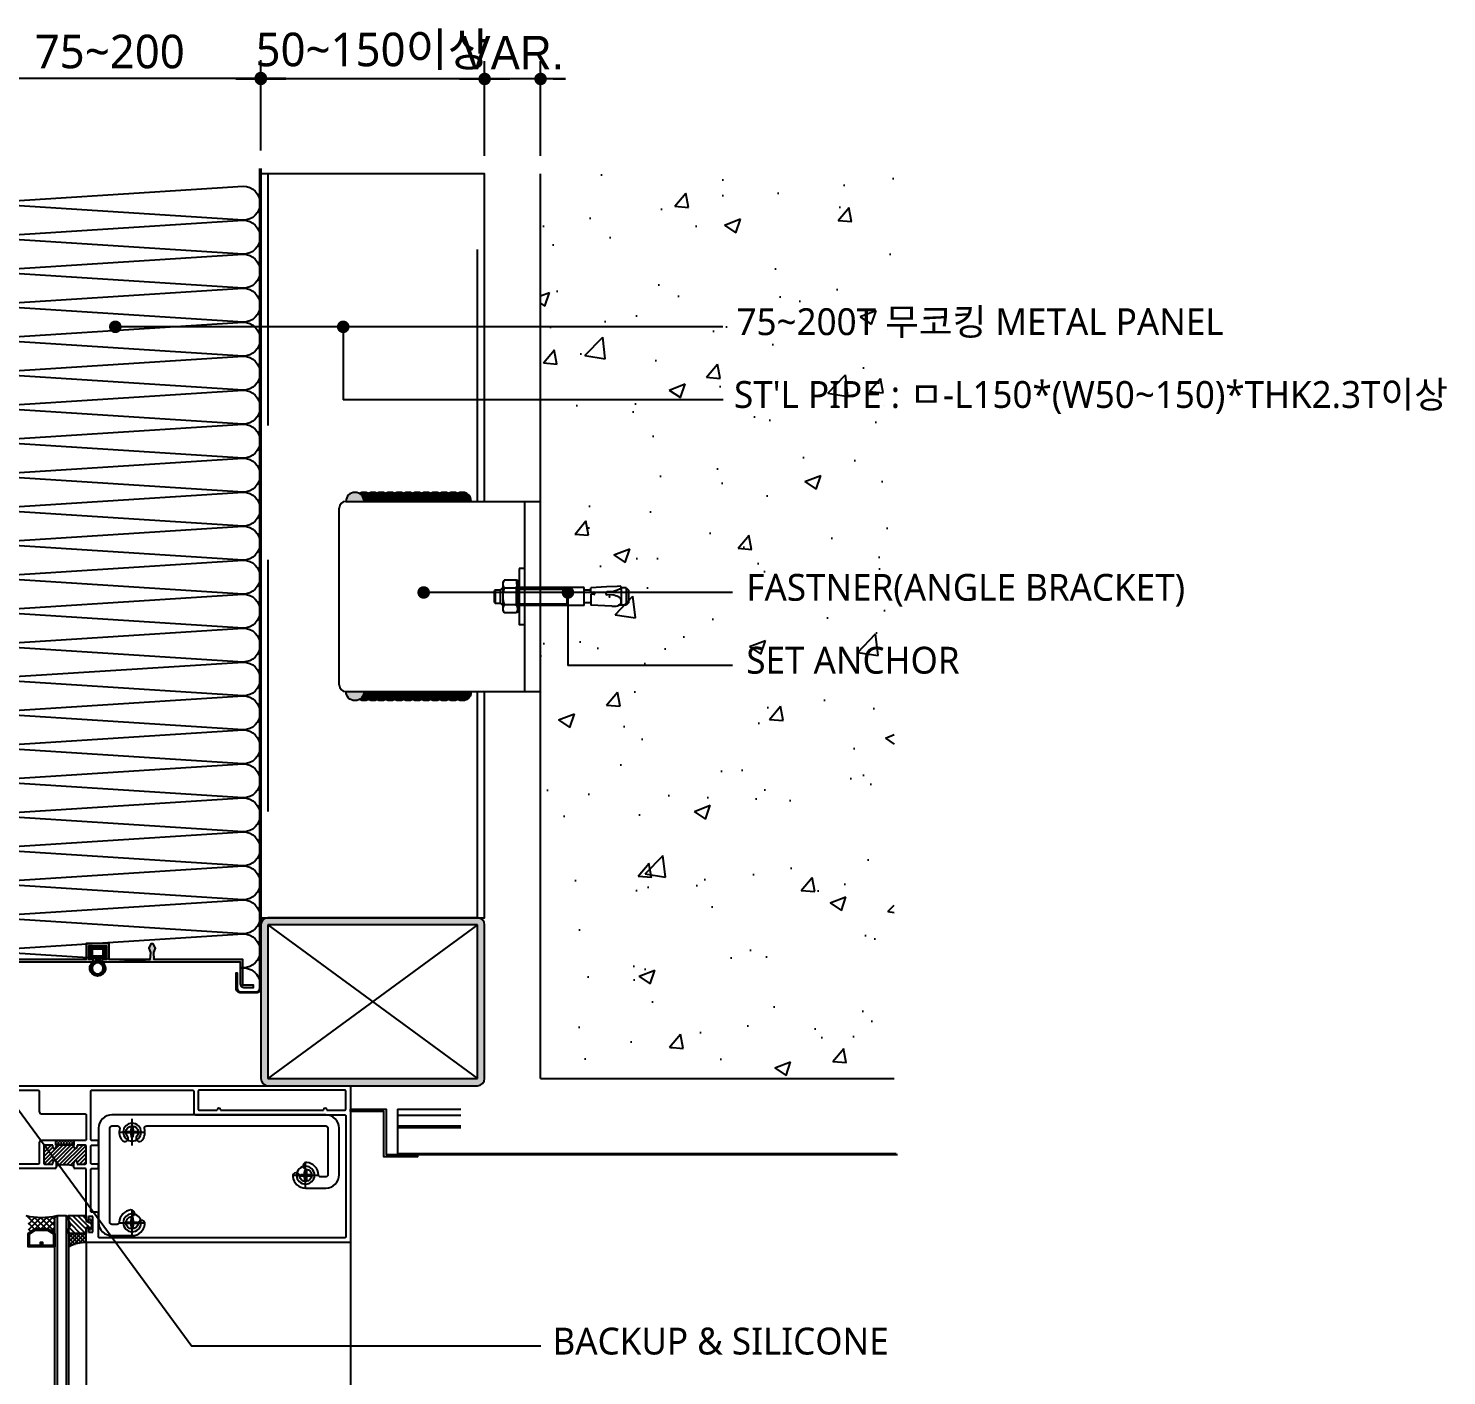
# Model space of a CAD drawing. Header units: millimetres. Extents: x -1365 to 31821, y 84 to 2865.
# Drawn here: x 9019 to 9653, y 1369 to 1971 of the extents above; entities that cross this region are included whole.
import ezdxf

# ---------------------------------------------------------------- set-up
doc = ezdxf.new("R2010")
doc.units = ezdxf.units.MM
doc.header["$LTSCALE"] = 10
for name, pattern in [('2017.06.22  K-TOP METAL PANEL SHAPE(수정)$0$HID', [0.345, 0.225, -0.12]), ('CENTER', [2, 1.25, -0.25, 0.25, -0.25]), ('CONTINOUS', [0]), ('H1', [0.28125, 0.1875, -0.09375])]:
    doc.linetypes.add(name, pattern=pattern)
doc.layers.get('DEFPOINTS').update_dxf_attribs({"color": 137})
for name, color, linetype in [('$0$A-DETL-PEN7', 7, 'Continuous'), ('1.bolt', 9, 'CONTINOUS'), ('DIM', 7, 'Continuous'), ('SYM-LEAD', 6, 'Continuous'), ('TEXT', 3, 'Continuous'), ('스피드블록메탈 100', 2, 'Continuous'), ('스피드블록메탈 135', 2, 'Continuous'), ('철물', 4, 'Continuous')]:
    doc.layers.add(name, color=color, linetype=linetype)
doc.styles.add('맑은고딕', font='malgun.ttf')
doc.styles.add('스타일1', font='malgun.ttf')
doc.dimstyles.new('GAUN-8', dxfattribs={"dimscale": 8, "dimtxt": 1.5, "dimasz": 0.7, "dimexe": 1, "dimexo": 1, "dimgap": 0.5, "dimtad": 1, "dimdec": 0, "dimzin": 1, "dimdsep": 46, "dimlunit": 6, "dimtxsty": '맑은고딕', "dimblk": 'CJDOT', "dimcen": 0.09, "dimdle": 1, "dimclrd": 256, "dimclre": 256, "dimclrt": 3, "dimadec": 0, "dimazin": 0, "dimtfac": 1, "dimtdec": 0, "dimtix": 1, "dimtmove": 2, "dimatfit": 3, "dimfxl": 1, "dimtolj": 1, "dimtzin": 1, "dimarcsym": 0})

# ---------------------------------------------------------------- blocks, each defined once
blk = doc.blocks.new('*X42')
at = {"color": 0}
for p, q in [((651.56, -1054.48), (651.66, -1054.38)), ((651.81, -1055.62), (657.5, -1061.3)), ((652, -1056.7), (653.49, -1055.21)), ((652.28, -1059.07), (656.14, -1055.21)), ((652.35, -1061.65), (658.79, -1055.21)), ((654.05, -1055.21), (657.5, -1058.65)), ((656.7, -1055.21), (658.38, -1056.88)), ((659.36, -1055.21), (659.44, -1055.29)), ((651.62, -1067.68), (657.5, -1061.81)), ((652.17, -1064.48), (657.5, -1059.15)), ((652.22, -1063.98), (655.45, -1067.21)), ((652.25, -1058.71), (657.5, -1063.96)), ((652.35, -1061.46), (658.1, -1067.21)), ((654.75, -1067.21), (657.6, -1064.36)), ((651.9, -1066.31), (652.79, -1067.21)), ((657.4, -1067.21), (658.66, -1065.95))]:
    blk.add_line(p, q, dxfattribs=at)
blk = doc.blocks.new('RH-H')
at = {"color": 1, "linetype": 'CENTER'}
for p, q in [((-6, 0), (6, 0)), ((0, 6), (0, -6))]:
    blk.add_line(p, q, dxfattribs=at)
at = {"color": 8}
for p, q in [((-0.78, 0.46), (-2.09, 0.35)), ((-0.35, 2.09), (-0.46, 0.78)), ((0.46, 0.78), (0.35, 2.09)), ((2.09, 0.35), (0.78, 0.46)), ((-2.09, -0.35), (-0.78, -0.46)), ((-0.46, -0.78), (-0.35, -2.09)), ((0.35, -2.09), (0.46, -0.78)), ((0.78, -0.46), (2.09, -0.35))]:
    blk.add_line(p, q, dxfattribs=at)
blk.add_circle((0, 0), 4, dxfattribs=at)
for centre, start, end in [((-2.06, 0), 95.06162, 264.93838), ((-0.81, 0.81), 275.06162, 354.93838), ((0, 2.06), 5.06162, 174.93838), ((0.81, 0.81), 185.06162, 264.93838), ((2.06, 0), 275.06162, 84.93838), ((-0.81, -0.81), 5.06162, 84.93838), ((0, -2.06), 185.06162, 354.93838), ((0.81, -0.81), 95.06162, 174.93838)]:
    blk.add_arc(centre, 0.35, start, end, dxfattribs=at)
blk = doc.blocks.new('A$C08FF682D')
at = {"layer": '철물'}
h = blk.add_hatch(dxfattribs=at)
h.set_pattern_fill('DASH', color=252, scale=5, style=0)
h.set_pattern_definition([(360, (1384.2921, 807.03724), (0.625, 0.625), [0.625, -0.625])])
h.paths.add_polyline_path([(-13.53, 43.5), (-13.53, 45.5), (-5.53, 45.5), (-5.53, 43.5)])
h = blk.add_hatch(dxfattribs=at)
h.set_pattern_fill('ANSI31', color=252, scale=10, angle=-90, style=0)
h.set_pattern_definition([(45, (4317.955, -3621.7743), (0.88388348, -0.88388348), [])])
edge = h.paths.add_edge_path()
edge.add_line((-13.5, 34.12), (-13.5, 35.77))
edge.add_arc((-14.25, 35.75), 0.75, 360.93501, 539.61905)
edge.add_line((-15, 35.76), (-15, 35))
edge.add_line((-15, 35), (-18.5, 35))
edge.add_arc((-18.5, 35.5), 0.5, 179.9999, 269.9999, ccw=False)
edge.add_line((-19, 35.5), (-19, 43))
edge.add_arc((-18.5, 43), 0.5, 89.9999, 179.9999, ccw=False)
edge.add_line((-18.5, 43.5), (-15, 43.5))
edge.add_line((-15, 43.5), (-15, 42.75))
edge.add_arc((-14.25, 42.75), 0.75, 179.99989, 359.99994)
edge.add_line((-13.5, 42.75), (-13.5, 43.5))
edge.add_line((-13.5, 43.5), (-5.5, 43.5))
edge.add_line((-5.5, 43.5), (-5.5, 42.75))
edge.add_arc((-4.75, 42.75), 0.75, 179.99992, 359.9999)
edge.add_line((-4, 42.75), (-4, 43.5))
edge.add_line((-4, 43.5), (-0.5, 43.5))
edge.add_arc((-0.5, 43), 0.5, 359.99993, 449.9999, ccw=False)
edge.add_line((0, 43), (0, 35.5))
edge.add_arc((-0.5, 35.5), 0.5, 269.9999, 359.99993, ccw=False)
edge.add_line((-0.5, 35), (-4, 35))
edge.add_line((-4, 35), (-4, 35.75))
edge.add_arc((-4.75, 35.75), 0.75, 359.9999, 539.99885)
edge.add_line((-5.5, 35.75), (-5.5, 35.75))
edge.add_line((-5.5, 35.75), (-5.5, 35))
edge.add_line((-5.5, 35), (-5.5, 34.12))
edge.add_arc((-9.5, 19.24), 15.41, 434.95383, 465.04611)
h = blk.add_hatch(dxfattribs=at)
h.set_pattern_fill('ANSI31', color=252, scale=0.5, angle=-90, style=0)
h.set_pattern_definition([(315, (-12777.8194, 3918.0321), (1.12253202, 1.12253202), [])])
h.paths.add_polyline_path([(1.24, 7.16), (0, 6.51), (0, 4.01), (-8, 4.01), (-7.88, 6.01), (-6.92, 8.01), (-7.88, 10.01), (-8, 12.01), (0, 12.01), (0, 9.51), (1.24, 8.85), (1, 10.18), (1.86, 10.41), (2.5, 8), (1.86, 5.61), (1, 5.84)])
h = blk.add_hatch(dxfattribs=at)
h.set_pattern_fill('ANSI37', color=252, scale=10, angle=-90, style=0)
h.set_pattern_definition([(315, (4594.0597, 1963.138), (0.88388348, 0.88388348), []), (45, (4594.0597, 1963.138), (-0.88388348, 0.88388348), [])])
edge = h.paths.add_edge_path()
edge.add_line((-8, 4.01), (-8, -2.08))
edge.add_arc((0.13, -16.91), 16.91, 90.4239, 118.71165, ccw=False)
edge.add_line((0, 0), (0, 4.01))
edge.add_line((0, 4.01), (-8, 4.01))
at = {"layer": '철물', "color": 252}
for p, q in [((-57, 70), (118, 70)), ((118, 70), (118, 0)), ((50, 67.5), (50, 59.5)), ((115.5, 68), (50.5, 68)), ((116, 59.5), (116, 67.5)), ((50.5, 59), (58.53, 59)), ((58.53, 59), (58.53, 59.25)), ((60.03, 59.25), (60.03, 59)), ((60.03, 59), (106, 59)), ((106, 59), (106, 59.25)), ((107.5, 59.25), (107.5, 59)), ((107.5, 59), (115.5, 59)), ((-19, 43), (-19, 35.5)), ((-15, 43.5), (-18.5, 43.5)), ((-15, 42.75), (-15, 43.5)), ((-5.5, 43.5), (-13.5, 43.5)), ((-13.5, 43.5), (-13.5, 42.75)), ((-5.5, 42.75), (-5.5, 43.5)), ((-0.5, 43.5), (-4, 43.5)), ((-4, 43.5), (-4, 42.75)), ((0, 35.5), (0, 43)), ((-14, 33), (-39.5, 33)), ((-18.5, 35), (-15, 35)), ((-15, 35), (-15, 35.76)), ((-13.5, 35.77), (-13.5, 33.5)), ((-5.5, 35), (-5.5, 35.75)), ((-5.5, 35.75), (-5.5, 35.75)), ((-5.5, 33.5), (-5.5, 35)), ((-0.5, 33), (-5, 33)), ((-4, 35.75), (-4, 35)), ((-4, 35), (-0.5, 35)), ((0, 10), (0, 32.5)), ((-13, 12), (-13, -217)), ((-9, 12), (-9, -217)), ((3, 11.5), (1, 11.5)), ((1, 11.5), (1, 10)), ((3, 4.5), (3, 11.5)), ((0, 0), (0, 6)), ((0, 0), (0, -217)), ((118, 0), (0, 0)), ((1, 6), (1, 4.5)), ((1, 4.5), (3, 4.5)), ((118, 0), (118, -217))]:
    blk.add_line(p, q, dxfattribs=at)
for points in [[(-21, 58.5, 0.414213), (-20, 57.5), (-0.5, 57.5, -0.414214), (0, 57), (0, 46, -0.414214), (-0.5, 45.5), (-20, 45.5, 0.414213), (-21, 44.5), (-21, 35.5, -0.414213), (-21.5, 35), (-41, 35, 0.414214), (-42, 34), (-42, 12.5, -0.414214), (-42.5, 12), (-54.5, 12, -0.414214), (-55, 12.5), (-55, 67.49, -0.414201), (-54.5, 67.99), (-21.5, 68, -0.414226), (-21, 67.5)], [(5, 35), (2.5, 35, -0.414214), (2, 35.5), (2, 43, -0.414214), (2.5, 43.5), (5, 43.5, 0.414214), (5.5, 44), (5.5, 45, 0.414214), (5, 45.5), (2.5, 45.5, -0.414214), (2, 46), (2, 67.5, -0.414214), (2.5, 68), (47.5, 68, -0.414214), (48, 67.5), (48, 58, 0.414214), (49, 57), (115.5, 57, -0.414214), (116, 56.5), (116, 2.5, -0.414214), (115.5, 2), (6, 2, -0.414214), (5.5, 2.5), (5.5, 12.5, 0.414214), (4.5, 13.5), (2.5, 13.5, -0.414214), (2, 14), (2, 32.5, -0.414214), (2.5, 33), (5, 33, 0.414214), (5.5, 33.5), (5.5, 34.5, 0.414214)], [(5.5, 9, 0.414214), (11.5, 3), (20.5, 3, 0.38553), (26.22, 8.18, 1), (23.24, 8.48, -2.112304), (20.23, 11.49, 1), (19.93, 14.47, 0.37493), (14.75, 8.96, -0.403404), (13.75, 8), (11.5, 8, -0.414214), (10.5, 9), (10.5, 51, -0.414214), (11.5, 52), (13.98, 52, -0.493287), (14.95, 50.74, 0.241735), (16.05, 45.61, 1), (18.37, 47.51, -2.112304), (22.63, 47.51, 1), (24.95, 45.61, 0.241735), (26.05, 50.74, -0.493287), (27.02, 52), (107, 52, -0.414214), (108, 51), (108, 30.25, -0.414214), (107, 29.25), (104.75, 29.25, -0.403404), (103.75, 30.21, 0.37493), (98.57, 35.72, 1), (98.27, 32.74, -2.112304), (95.26, 29.73, 1), (92.28, 29.43, 0.38553), (98, 24.25), (107, 24.25, 0.414214), (113, 30.25), (113, 51, 0.414214), (107, 57), (11.5, 57, 0.414214), (5.5, 51)]]:
    blk.add_lwpolyline(points, format="xyb", close=True, dxfattribs=at)
for points in [[(-13.53, 43.5), (-13.53, 45.5), (-5.53, 45.5), (-5.53, 43.5)], [(1.24, 7.16), (0, 6.51), (0, 4.01), (-8, 4.01), (-7.88, 6.01), (-6.92, 8.01), (-7.88, 10.01), (-8, 12.01), (0, 12.01), (0, 9.51), (1.24, 8.85), (1, 10.18), (1.86, 10.41), (2.5, 8), (1.86, 5.61), (1, 5.84)], [(-14, 4), (-14, -2), (-26, -2), (-26, 4), (-23, 6), (-17, 6)]]:
    blk.add_lwpolyline(points, close=True, dxfattribs=at)
for points in [[(-14, -217), (-14, 11.01), (-13.01, 12), (-8.99, 12), (-8, 11.01), (-8, -217)], [(-19.4, -1.4), (-19.4, 0), (-20.6, 0), (-20.6, -1.4), (-25.4, -1.4), (-25.4, 3.75), (-22.75, 5.4), (-17.25, 5.4), (-14.6, 3.75), (-14.6, -1.4), (-19.8, -1.4), (-19.8, -0.4), (-20.2, -0.4), (-20.2, -2)]]:
    blk.add_lwpolyline(points, dxfattribs=at)
for centre, radius, start, end in [((50.5, 67.5), 0.5, 90, 180), ((115.5, 67.5), 0.5, 360, 90), ((50.5, 59.5), 0.5, 180, 270), ((59.28, 59.25), 0.75, 0, 180), ((106.75, 59.25), 0.75, 0, 180), ((115.5, 59.5), 0.5, 270, 360), ((-18.5, 43), 0.5, 89.9999, 179.9999), ((-14.25, 42.75), 0.75, 179.99989, 359.99994), ((-4.75, 42.75), 0.75, 179.99992, 359.9999), ((-0.5, 43), 0.5, 359.99993, 89.9999), ((-18.5, 35.5), 0.5, 179.9999, 269.9999), ((-14.25, 35.75), 0.75, 0.93501, 179.61905), ((-14, 33.5), 0.5, 270, 0), ((-9.5, 19.24), 15.41, 74.95398, 105.04609), ((-4.75, 35.75), 0.75, 359.9999, 179.99885), ((-5, 33.5), 0.5, 180, 270), ((-0.5, 35.5), 0.5, 269.9999, 359.99993), ((-0.5, 32.5), 0.5, 0, 90), ((-20, 40.09), 28.94, 256.01176, 283.98824), ((0.5, 10), 0.5, 180, 0), ((0.5, 6), 0.5, 0, 180), ((0.13, -16.91), 16.91, 90.4239, 118.71165)]:
    blk.add_arc(centre, radius, start, end, dxfattribs=at)
at = {"layer": '철물', "color": 252, "xscale": -1, "rotation": 180}
for p in [(20.5, 49.25), (98, 30), (20.5, 8.75)]:
    blk.add_blockref('RH-H', p, dxfattribs=at)
at = {"layer": '철물', "color": 252, "rotation": 270}
blk.add_blockref('*X42', (1041.21, 663.5), dxfattribs=at)
blk = doc.blocks.new('A$C30AC2A5A')
h = blk.add_hatch(color=252)
h.dxf.hatch_style = 1
edge = h.paths.add_edge_path()
edge.add_line((-133.7, 44.83), (-134.2, 44.83))
edge.add_line((-134.2, 44.83), (-134.2, -206.52))
edge.add_arc((-132.2, -206.52), 2, 180, 270)
edge.add_line((-132.2, -208.52), (-125.2, -208.52))
edge.add_arc((-125.2, -206.52), 2, 270, 360)
edge.add_line((-123.2, -206.52), (-123.2, -199.52))
edge.add_line((-123.2, -199.52), (-123.7, -199.52))
edge.add_line((-123.7, -199.52), (-123.7, -206.52))
edge.add_arc((-125.2, -206.52), 1.5, -90, 0, ccw=False)
edge.add_line((-125.2, -208.02), (-132.2, -208.02))
edge.add_arc((-132.2, -206.52), 1.5, 180, 270, ccw=False)
edge.add_line((-133.7, -206.52), (-133.7, 44.83))
h = blk.add_hatch(color=254)
h.dxf.hatch_style = 1
edge = h.paths.add_edge_path()
edge.add_line((0.8, 44.83), (0, 44.83))
edge.add_line((0, 44.83), (0, -227.71))
edge.add_arc((-1.5, -227.71), 1.5, -90, 0, ccw=False)
edge.add_line((-1.5, -229.21), (-17.1, -229.21))
edge.add_arc((-17.1, -227.71), 1.5, 180, 270, ccw=False)
edge.add_line((-18.6, -227.71), (-18.6, -218.01))
edge.add_line((-18.6, -218.01), (-19.4, -218.01))
edge.add_line((-19.4, -218.01), (-19.4, -228.01))
edge.add_arc((-17.4, -228.01), 2, 180, 270)
edge.add_line((-17.4, -230.01), (-1.2, -230.01))
edge.add_arc((-1.2, -228.01), 2, 270, 360)
edge.add_line((0.8, -228.01), (0.8, 44.83))
h = blk.add_hatch(color=254)
h.dxf.hatch_style = 1
edge = h.paths.add_edge_path()
edge.add_line((-86.35, -190.56), (-87.1, -188.56))
edge.add_line((-87.1, -188.56), (-86.1, -186.56))
edge.add_line((-86.1, -186.56), (-85.1, -186.56))
edge.add_line((-85.1, -186.56), (-84.1, -188.56))
edge.add_line((-84.1, -188.56), (-84.85, -190.56))
edge.add_line((-84.85, -190.56), (-84.59, -193.56))
edge.add_line((-84.59, -193.56), (-66.44, -193.56))
edge.add_line((-66.44, -193.56), (-66.44, -186.41))
edge.add_line((-66.44, -186.41), (-56.14, -186.41))
edge.add_line((-56.14, -186.41), (-56.14, -193.56))
edge.add_line((-56.14, -193.56), (-16.75, -193.56))
edge.add_line((-16.75, -193.56), (-16.75, -227.06))
edge.add_line((-16.75, -227.06), (-1.75, -227.06))
edge.add_line((-1.75, -227.06), (-1.75, -218.21))
edge.add_line((-1.75, -218.21), (-0.6, -218.21))
edge.add_line((-0.6, -218.21), (-0.6, -226.21))
edge.add_arc((-2.6, -226.21), 2, -90, 0, ccw=False)
edge.add_line((-2.6, -228.21), (-15.9, -228.21))
edge.add_arc((-15.9, -226.21), 2, 180, 270, ccw=False)
edge.add_line((-17.9, -226.21), (-17.9, -194.71))
edge.add_line((-17.9, -194.71), (-59.29, -194.71))
edge.add_line((-59.29, -194.71), (-59.29, -193.56))
edge.add_line((-59.29, -193.56), (-57.29, -193.56))
edge.add_line((-57.29, -193.56), (-57.29, -187.56))
edge.add_line((-57.29, -187.56), (-65.29, -187.56))
edge.add_line((-65.29, -187.56), (-65.29, -193.56))
edge.add_line((-65.29, -193.56), (-63.29, -193.56))
edge.add_line((-63.29, -193.56), (-63.29, -194.71))
edge.add_line((-63.29, -194.71), (-125, -194.71))
edge.add_line((-125, -194.71), (-125, -204.21))
edge.add_arc((-127, -204.21), 2, -90, 0, ccw=False)
edge.add_line((-127, -206.21), (-130.91, -206.21))
edge.add_line((-130.91, -206.21), (-130.91, -205.06))
edge.add_line((-130.91, -205.06), (-126.15, -205.06))
edge.add_line((-126.15, -205.06), (-126.15, -193.56))
edge.add_line((-126.15, -193.56), (-86.59, -193.56))
edge.add_line((-86.59, -193.56), (-86.35, -190.56))
at = {"layer": '스피드블록메탈 135'}
h = blk.add_hatch(dxfattribs=at)
h.set_pattern_fill('ANSI31', color=253, scale=0.1)
h.set_pattern_definition([(45, (-1283687.27715, 361817.4267), (-0.22450640303, 0.22450640303), [])])
h.paths.add_polyline_path([(-57.79, -188.06), (-57.79, -193.06), (-60.29, -193.06), (-60.29, -194.21, -0.079792), (-59.29, -194.69), (-59.29, -194.71), (-59.26, -194.71, -3.125577), (-63.33, -194.71), (-63.29, -194.71), (-63.29, -194.69, -0.079792), (-62.29, -194.21), (-62.29, -193.06), (-64.79, -193.06), (-64.79, -188.06)])
h.paths.add_polyline_path([(-61.29, -200.06, 1), (-61.29, -195.06, 1)], flags=16)
h.paths.add_polyline_path([(-58.79, -192.06), (-58.79, -189.06), (-63.79, -189.06), (-63.79, -192.06)], flags=16)
at = {"color": 251, "ltscale": 0.01}
for points in [[(-7.59, 129.04, 1), (-7.59, 144.22), (-126.33, 151.81, 1), (-126.33, 136.63), (-7.59, 144.22)], [(-7.59, 129.04, 1), (-7.59, 144.22), (-126.33, 151.81, 1), (-126.33, 136.63), (-7.59, 144.22)], [(-7.59, 129.04, 1), (-7.59, 144.22), (-126.33, 151.81, 1), (-126.33, 136.63), (-7.59, 144.22)], [(-7.59, 144.22, 0.386991), (-0.03, 151.1, 0.386991)], [(-7.59, 113.86, 1), (-7.59, 129.04), (-126.33, 136.63, 1), (-126.33, 121.45), (-7.59, 129.04)], [(-7.59, 98.67, 1), (-7.59, 113.86), (-126.33, 121.45, 1), (-126.33, 106.27), (-7.59, 113.86)], [(-7.59, 83.49, 1), (-7.59, 98.67), (-126.33, 106.27, 1), (-126.33, 91.08), (-7.59, 98.67)], [(-7.59, 83.49, 1), (-7.59, 98.67), (-126.33, 106.27, 1), (-126.33, 91.08), (-7.59, 98.67)], [(-7.59, 83.49, 1), (-7.59, 98.67), (-126.33, 106.27, 1), (-126.33, 91.08), (-7.59, 98.67)], [(-7.59, 68.31, 1), (-7.59, 83.49), (-126.33, 91.08, 1), (-126.33, 75.9), (-7.59, 83.49)], [(-7.59, 53.13, 1), (-7.59, 68.31), (-126.33, 75.9, 1), (-126.33, 60.72), (-7.59, 68.31)], [(-7.59, 53.13, 1), (-7.59, 68.31), (-126.33, 75.9, 1), (-126.33, 60.72), (-7.59, 68.31)], [(-7.59, 37.95, 1), (-7.59, 53.13), (-126.33, 60.72, 1), (-126.33, 45.54), (-7.59, 53.13)], [(-7.59, 37.95, 1), (-7.59, 53.13), (-126.33, 60.72, 1), (-126.33, 45.54), (-7.59, 53.13)], [(-7.59, 22.77, 1), (-7.59, 37.95), (-126.33, 45.54, 1), (-126.33, 30.36), (-7.59, 37.95)], [(-7.59, 22.77, 1), (-7.59, 37.95), (-126.33, 45.54, 1), (-126.33, 30.36), (-7.59, 37.95)], [(-7.59, 22.77, 1), (-7.59, 37.95), (-126.33, 45.54, 1), (-126.33, 30.36), (-7.59, 37.95)], [(-7.59, 37.95, 0.386991), (-0.03, 44.83, 0.386991)], [(-7.59, 7.59, 1), (-7.59, 22.77), (-126.33, 30.36, 1), (-126.33, 15.18), (-7.59, 22.77)], [(-7.59, -7.59, 1), (-7.59, 7.59), (-126.33, 15.18, 1), (-126.33, 0), (-7.59, 7.59)], [(-7.59, -22.77, 1), (-7.59, -7.59), (-126.33, 0, 1), (-126.33, -15.18), (-7.59, -7.59)], [(-7.59, -22.77, 1), (-7.59, -7.59), (-126.33, 0, 1), (-126.33, -15.18), (-7.59, -7.59)], [(-7.59, -22.77, 1), (-7.59, -7.59), (-126.33, 0, 1), (-126.33, -15.18), (-7.59, -7.59)], [(-7.59, -37.95, 1), (-7.59, -22.77), (-126.33, -15.18, 1), (-126.33, -30.36), (-7.59, -22.77)], [(-7.59, -53.13, 1), (-7.59, -37.95), (-126.33, -30.36, 1), (-126.33, -45.54), (-7.59, -37.95)], [(-7.59, -53.13, 1), (-7.59, -37.95), (-126.33, -30.36, 1), (-126.33, -45.54), (-7.59, -37.95)], [(-7.59, -68.31, 1), (-7.59, -53.13), (-126.33, -45.54, 1), (-126.33, -60.72), (-7.59, -53.13)], [(-7.59, -68.31, 1), (-7.59, -53.13), (-126.33, -45.54, 1), (-126.33, -60.72), (-7.59, -53.13)], [(-7.59, -83.49, 1), (-7.59, -68.31), (-126.33, -60.72, 1), (-126.33, -75.9), (-7.59, -68.31)], [(-7.59, -98.67, 1), (-7.59, -83.49), (-126.33, -75.9, 1), (-126.33, -91.08), (-7.59, -83.49)], [(-7.59, -113.86, 1), (-7.59, -98.67), (-126.33, -91.08, 1), (-126.33, -106.27), (-7.59, -98.67)], [(-7.59, -113.86, 1), (-7.59, -98.67), (-126.33, -91.08, 1), (-126.33, -106.27), (-7.59, -98.67)], [(-7.59, -129.04, 1), (-7.59, -113.86), (-126.33, -106.27, 1), (-126.33, -121.45), (-7.59, -113.86)], [(-7.59, -144.22, 1), (-7.59, -129.04), (-126.33, -121.45, 1), (-126.33, -136.63), (-7.59, -129.04)], [(-7.59, -144.22, 1), (-7.59, -129.04), (-126.33, -121.45, 1), (-126.33, -136.63), (-7.59, -129.04)], [(-7.59, -159.4, 1), (-7.59, -144.22), (-126.33, -136.63, 1), (-126.33, -151.81), (-7.59, -144.22)], [(-7.59, -159.4, 1), (-7.59, -144.22), (-126.33, -136.63, 1), (-126.33, -151.81), (-7.59, -144.22)], [(-7.59, -174.58, 1), (-7.59, -159.4), (-126.33, -151.81, 1), (-126.33, -166.99), (-7.59, -159.4)], [(-7.59, -189.76, 1), (-7.59, -174.58), (-126.33, -166.99, 1), (-126.33, -182.17), (-7.59, -174.58)], [(-7.59, -204.94, 1), (-7.59, -189.76), (-126.33, -182.17, 1), (-126.33, -197.35), (-125, -197.26)], [(-125, -197.43), (-126.33, -197.35, 0.554919), (-133.14, -208.28)], [(-125, -197.43), (-126.33, -197.35, 0.554919), (-133.14, -208.28)], [(-125, -197.43), (-126.33, -197.35, 0.554919), (-133.14, -208.28)], [(-7.59, -220.12, 1), (-7.59, -204.94), (-17.9, -204.28)], [(-7.59, -220.12, 1), (-7.59, -204.94), (-17.9, -204.28)], [(-7.59, -220.12, 1), (-7.59, -204.94), (-17.9, -204.28)]]:
    blk.add_lwpolyline(points, format="xyb", dxfattribs=at)
for points in [[(-85.07, -194.71), (-7.59, -189.76)], [(-17.9, -205.6), (-7.59, -204.94)], [(-17.9, -205.6), (-7.59, -204.94)], [(-17.9, -205.6), (-7.59, -204.94)]]:
    blk.add_lwpolyline(points, dxfattribs=at)
at = {"layer": '스피드블록메탈 100', "color": 4}
for points in [[(-134.2, 159.83), (-134.2, -206.52, 0.414214), (-132.2, -208.52), (-125.2, -208.52, 0.414214), (-123.2, -206.52), (-123.2, -199.52), (-123.7, -199.52), (-123.7, -206.52, -0.414214), (-125.2, -208.02), (-132.2, -208.02, -0.414214), (-133.7, -206.52), (-133.7, 159.83)], [(0, 159.83), (0, -227.71, -0.414214), (-1.5, -229.21), (-17.1, -229.21, -0.414214), (-18.6, -227.71), (-18.6, -218.01), (-19.4, -218.01), (-19.4, -228.01, 0.414214), (-17.4, -230.01), (-1.2, -230.01, 0.414214), (0.8, -228.01), (0.8, 159.83)]]:
    blk.add_lwpolyline(points, format="xyb", dxfattribs=at)
at = {"layer": '스피드블록메탈 135', "color": 252, "linetype": 'H1', "ltscale": 0.2}
blk.add_line((-19.2, -193.21), (-19.2, 159.83), dxfattribs=at)
at = {"layer": '스피드블록메탈 135', "color": 5}
for p, q in [((-62.29, -193.06), (-62.29, -194.21)), ((-60.29, -193.06), (-60.29, -194.21))]:
    blk.add_line(p, q, dxfattribs=at)
at = {"layer": '스피드블록메탈 135', "color": 1}
blk.add_line((-1.7, -240.01), (13.07, -240.01), dxfattribs=at)
at = {"layer": '스피드블록메탈 135', "color": 181}
blk.add_lwpolyline([(-86.35, -190.56), (-87.1, -188.56), (-86.1, -186.56), (-85.1, -186.56), (-84.1, -188.56), (-84.85, -190.56), (-84.59, -193.56), (-66.44, -193.56), (-66.44, -186.41), (-56.14, -186.41), (-56.14, -193.56), (-16.75, -193.56), (-16.75, -227.06), (-1.75, -227.06), (-1.75, -218.21), (-0.6, -218.21), (-0.6, -226.21, -0.414214), (-2.6, -228.21), (-15.9, -228.21, -0.414214), (-17.9, -226.21), (-17.9, -194.71), (-59.29, -194.71), (-59.29, -193.56), (-57.29, -193.56), (-57.29, -187.56), (-65.29, -187.56), (-65.29, -193.56), (-63.29, -193.56), (-63.29, -194.71), (-125, -194.71), (-125, -204.21, -0.414214), (-127, -206.21), (-130.91, -206.21), (-130.91, -205.06), (-126.15, -205.06), (-126.15, -193.56), (-86.59, -193.56)], format="xyb", close=True, dxfattribs=at)
at = {"layer": '스피드블록메탈 135', "color": 5}
blk.add_lwpolyline([(-62.29, -193.06), (-64.79, -193.06), (-64.79, -188.06), (-57.79, -188.06), (-57.79, -193.06), (-60.29, -193.06)], dxfattribs=at)
blk.add_lwpolyline([(-63.79, -189.06), (-58.79, -189.06), (-58.79, -192.06), (-63.79, -192.06)], close=True, dxfattribs=at)
blk.add_circle((-61.29, -197.56), 2.5, dxfattribs=at)
blk.add_arc((-61.29, -197.56), 3.5, 106.60155, 73.39845, dxfattribs=at)
blk = doc.blocks.new('A$C4E771A6B')
h = blk.add_hatch(color=24)
h.dxf.hatch_style = 1
h.paths.add_polyline_path([(-93.6, 71.8, 0.414214), (-96.8, 68.6), (-96.8, 0, 0.414214), (-93.6, -3.2), (0, -3.2, 0.414214), (3.2, 0), (3.2, 68.6, 0.414214), (0, 71.8)])
h.paths.add_polyline_path([(0, 68.6), (0, 0), (-93.6, 0), (-93.6, 68.6)], flags=16)
at = {"color": 22}
for p, q in [((0, 71.8), (-93.6, 71.8)), ((-96.8, 68.6), (-96.8, 0)), ((0, 68.6), (-93.6, 68.6)), ((-93.6, 68.6), (-93.6, 0)), ((0, 0), (0, 68.6)), ((3.2, 0), (3.2, 68.6)), ((-93.6, 0), (0, 0)), ((-93.6, -3.2), (0, -3.2))]:
    blk.add_line(p, q, dxfattribs=at)
at = {"color": 1}
for p, q in [((0, 68.6), (-93.6, 0)), ((-93.6, 68.6), (0, 0))]:
    blk.add_line(p, q, dxfattribs=at)
at = {"color": 22}
for centre, start, end in [((-93.6, 68.6), 90, 180), ((0, 68.6), 360, 90), ((-93.6, 0), 180, 270), ((0, 0), 270, 0)]:
    blk.add_arc(centre, 3.2, start, end, dxfattribs=at)
blk = doc.blocks.new('A$C4E25569A')
h = blk.add_hatch(color=32)
h.dxf.hatch_style = 1
h.paths.add_polyline_path([(-0.42, 29.67, 0.57735), (-3.91, 23.63, -0.267949), (-0.42, 25.64)])
h = blk.add_hatch(color=32)
h.dxf.hatch_style = 1
h.paths.add_polyline_path([(-0.42, 25.64, 0.57735), (-3.91, 19.6, -0.267949), (-0.42, 21.62)])
h = blk.add_hatch(color=32)
h.dxf.hatch_style = 1
h.paths.add_polyline_path([(-0.42, 21.62, 0.57735), (-3.91, 15.58, -0.267949), (-0.42, 17.59)])
h = blk.add_hatch(color=32)
h.dxf.hatch_style = 1
h.paths.add_polyline_path([(-0.42, 17.59, 0.57735), (-3.91, 11.55, -0.267949), (-0.42, 13.56)])
h = blk.add_hatch(color=32)
h.dxf.hatch_style = 1
h.paths.add_polyline_path([(-0.42, 13.56, 0.57735), (-3.91, 7.52, -0.267949), (-0.42, 9.54)])
h = blk.add_hatch(color=32)
h.dxf.hatch_style = 1
h.paths.add_polyline_path([(-0.42, 9.54, 0.57735), (-3.91, 3.5, -0.267949), (-0.42, 5.51)])
h = blk.add_hatch(color=32)
h.dxf.hatch_style = 1
h.paths.add_polyline_path([(-0.42, 5.51, 0.57735), (-3.91, -0.53, -0.267949), (-0.42, 1.48)])
h = blk.add_hatch(color=32)
h.dxf.hatch_style = 1
h.paths.add_polyline_path([(-0.42, 1.48, 0.57735), (-3.91, -4.56, -0.267949), (-0.42, -2.54)])
h = blk.add_hatch(color=32)
h.dxf.hatch_style = 1
h.paths.add_polyline_path([(-0.42, -2.54, 0.57735), (-3.91, -8.58, -0.267949), (-0.42, -6.57)])
h = blk.add_hatch(color=32)
h.dxf.hatch_style = 1
h.paths.add_polyline_path([(-0.42, -6.57, 0.57735), (-3.91, -12.61, -0.267949), (-0.42, -10.6)])
h = blk.add_hatch(color=32)
h.dxf.hatch_style = 1
h.paths.add_polyline_path([(-0.42, -10.55, 0.57735), (-3.91, -16.59, -0.267949), (-0.42, -14.58)])
h = blk.add_hatch(color=32)
h.dxf.hatch_style = 1
h.paths.add_polyline_path([(-0.42, -14.62, 0.57735), (-3.91, -20.66, -0.267949), (-0.42, -18.65)])
h = blk.add_hatch(color=32)
h.dxf.hatch_style = 1
h.paths.add_polyline_path([(-0.42, -18.28, 1), (-0.42, -26.33)])
at = {"color": 250}
for centre, end in [((-0.42, 25.64), 210), ((-0.42, 21.62), 210), ((-0.42, 17.59), 210), ((-0.42, 13.56), 210), ((-0.42, 9.54), 210), ((-0.42, 5.51), 210), ((-0.42, 1.48), 210), ((-0.42, -2.54), 210), ((-0.42, -6.57), 210), ((-0.42, -10.6), 210), ((-0.42, -14.25), 210), ((-0.42, -18.28), 210), ((-0.42, -22.3), 270)]:
    blk.add_arc(centre, 4.03, 90, end, dxfattribs=at)
blk = doc.blocks.new('A$C47247A44')
at = {"color": 253}
for p, q in [((-90, -39.5), (-90, 39.5)), ((-87, 42.5), (0, 42.5)), ((-7, -42.5), (-7, 42.5)), ((0, -42.5), (0, 42.5)), ((-87, -42.5), (0, -42.5))]:
    blk.add_line(p, q, dxfattribs=at)
for centre, start, end in [((-87, 39.5), 90, 180), ((-87, -39.5), 180, 270)]:
    blk.add_arc(centre, 3, start, end, dxfattribs=at)
at = {"layer": '1.bolt', "color": 253}
for p, q in [((-16.83, 6.33), (-16.26, 7.31)), ((-10.73, 7.31), (-16.26, 7.31)), ((-10.16, 6.33), (-10.73, 7.31)), ((-20.24, 3), (-20.57, 2.67)), ((-20.57, -2.67), (-20.57, 2.67)), ((-20.24, 3), (-20.24, -3)), ((-20.24, 3), (-17.9, 3)), ((-16.83, 4), (-17.9, 2.93)), ((-17.9, -2.93), (-17.9, 2.93)), ((-17.55, 3.28), (-16.83, 3.28)), ((-16.83, 6.33), (-16.83, -6.33)), ((-10.73, 3.66), (-16.26, 3.66)), ((-10.74, -4.14), (-10.74, 4.45)), ((19.43, 4), (-9.5, 4)), ((-9.5, 3.28), (11.93, 3.28)), ((11.93, -4), (11.93, 4)), ((19.43, -4), (19.43, 4)), ((22.46, 2.81), (19.73, 2.81)), ((29.49, 4.26), (22.46, 3.94)), ((22.46, 1.82), (22.46, 3.92)), ((23.76, 1.88), (22.46, 1.82)), ((22.46, 1), (22.46, -3.87)), ((23.76, 0.93), (22.46, 1)), ((34.23, 4.48), (29.49, 4.26)), ((32.59, 2.28), (29.66, 2.12)), ((32.79, 0.53), (29.81, 0.69)), ((33.49, 2.56), (32.59, 2.28)), ((33.43, 0.34), (32.79, 0.53)), ((34.08, 0.16), (33.43, 0.34)), ((34.43, 2.85), (33.49, 2.56)), ((35.18, -0.24), (34.08, 0.16)), ((35.9, 4.56), (34.23, 4.48)), ((35.31, 3.23), (34.43, 2.85)), ((35.94, 3.93), (35.31, 3.23)), ((35.94, 3.93), (35.9, 4.56)), ((38.26, 3.9), (35.92, 3.9)), ((36.09, -3.9), (36.09, 3.9)), ((38.26, 3.9), (38.26, -3.9)), ((38.26, 3.9), (39.43, 2.73)), ((39.43, -2.67), (39.43, 2.67)), ((-20.57, -2.67), (-20.24, -3)), ((-20.24, -3), (-17.9, -3)), ((-16.83, -4), (-17.9, -2.93)), ((-17.55, -3.28), (-16.83, -3.28)), ((-16.83, -6.33), (-16.26, -7.32)), ((-10.73, -3.66), (-16.26, -3.66)), ((-10.16, -6.33), (-10.73, -7.32)), ((-9.5, -3.28), (11.93, -3.28)), ((19.43, -4), (-9.5, -4)), ((22.46, -2.81), (19.73, -2.81)), ((31.91, -4.36), (22.46, -3.87)), ((34.33, -4.19), (35.02, -3.94)), ((35.02, -3.94), (35.6, -3.45)), ((38.26, -3.9), (35.08, -3.9)), ((35.83, -0.93), (35.18, -0.24)), ((35.6, -3.45), (35.94, -2.8)), ((36.03, -2.06), (35.83, -0.93)), ((35.94, -2.8), (36.03, -2.06)), ((39.43, -2.73), (38.26, -3.9)), ((-10.73, -7.32), (-16.26, -7.32))]:
    blk.add_line(p, q, dxfattribs=at)
for points in [[(-10.12, 0.15), (-9.5, 0.21), (-10.11, 7.15), (-10.73, 7.1)], [(-10.11, -6.85), (-9.49, -6.79), (-10.11, 7.15), (-10.73, 7.1)], [(-9.5, 12.5), (-9.5, -12.5), (-7, -12.5), (-7, 12.5)], [(-10.11, -6.85), (-9.49, -6.79), (-10.11, 0.15), (-10.73, 0.1)]]:
    blk.add_lwpolyline(points, close=True, dxfattribs=at)
for centre, radius, start, end in [((-13.6, 5.49), 3.23, 145.56153, 214.43847), ((-13.4, 5.49), 3.23, 325.56153, 34.43847), ((-4.75, 0), 12.08, 162.38303, 197.61697), ((-22.25, 0), 12.08, 342.38303, 17.61697), ((19.73, 3.11), 0.299, 180, 270), ((23.69, 1.41), 0.482, 278.59794, 81.40206), ((29.89, 1.42), 0.737, 107.85183, 263.87475), ((-13.6, -5.49), 3.23, 145.56153, 214.43847), ((-13.4, -5.49), 3.23, 325.56153, 34.43847), ((19.73, -3.11), 0.299, 90, 180), ((32.42, 5.37), 9.75, 267.00001, 281.29928)]:
    blk.add_arc(centre, radius, start, end, dxfattribs=at)
blk.add_point((30.83, -0.09), dxfattribs=at)
at = {"rotation": 270}
blk.add_blockref('A$C4E25569A', (-60.62, 42.08), dxfattribs=at)
at = {"xscale": -1, "rotation": 270}
blk.add_blockref('A$C4E25569A', (-60.62, -42.08), dxfattribs=at)
blk = doc.blocks.new('CJDOT')
blk.add_line((-2, 0), (2, 0))
at = {"const_width": 0.5}
blk.add_lwpolyline([(-0.25, 0, 1), (0.25, 0, 1)], format="xyb", close=True, dxfattribs=at)
blk = doc.blocks.new('*D189')
at = {"layer": 'DEFPOINTS', "color": 0, "transparency": 16777216}
for p in [(9123.21, 1948.33), (8988.21, 1907.97), (9123.21, 1907.97)]:
    blk.add_point(p, dxfattribs=at)
at = {"layer": 'DIM', "lineweight": -2, "transparency": 16777216}
for p, q in [((8988.21, 1915.97), (8988.21, 1956.33)), ((9123.21, 1915.97), (9123.21, 1956.33)), ((8993.81, 1948.33), (9117.61, 1948.33))]:
    blk.add_line(p, q, dxfattribs=at)
at = {"layer": 'DIM', "lineweight": -2, "transparency": 16777216, "xscale": 5.6, "yscale": 5.6, "zscale": 5.6, "rotation": 180}
blk.add_blockref('CJDOT', (8988.21, 1948.33), dxfattribs=at)
at = {"layer": 'DIM', "lineweight": -2, "transparency": 16777216, "xscale": 5.6, "yscale": 5.6, "zscale": 5.6}
blk.add_blockref('CJDOT', (9123.21, 1948.33), dxfattribs=at)
at = {"layer": 'DIM', "color": 3, "transparency": 16777216, "insert": (9055.71, 1960.08), "char_height": 12, "attachment_point": 5, "style": '맑은고딕'}
blk.add_mtext('\\A1;{\\H1.25x;75~200}', dxfattribs=at)
blk = doc.blocks.new('*D190')
at = {"layer": 'DEFPOINTS', "color": 0, "transparency": 16777216}
for p in [(9123.21, 1947.91), (9123.21, 1907.97), (9223.21, 1905.56)]:
    blk.add_point(p, dxfattribs=at)
at = {"layer": 'DIM', "lineweight": -2, "transparency": 16777216}
for p, q in [((9123.21, 1915.97), (9123.21, 1955.91)), ((9223.21, 1913.56), (9223.21, 1955.91)), ((9117.61, 1947.91), (9112.01, 1947.91)), ((9223.21, 1947.91), (9123.21, 1947.91)), ((9228.81, 1947.91), (9234.41, 1947.91))]:
    blk.add_line(p, q, dxfattribs=at)
at = {"layer": 'DIM', "lineweight": -2, "transparency": 16777216, "xscale": 5.6, "yscale": 5.6, "zscale": 5.6}
blk.add_blockref('CJDOT', (9123.21, 1947.91), dxfattribs=at)
at = {"layer": 'DIM', "lineweight": -2, "transparency": 16777216, "xscale": 5.6, "yscale": 5.6, "zscale": 5.6, "rotation": 180}
blk.add_blockref('CJDOT', (9223.21, 1947.91), dxfattribs=at)
at = {"layer": 'DIM', "color": 3, "transparency": 16777216, "insert": (9173.21, 1960.28), "char_height": 12, "attachment_point": 5, "style": '맑은고딕'}
blk.add_mtext('\\A1;{\\H1.25x;50~150\\fGulim|b0|i0|c129|p50;이상}', dxfattribs=at)
blk = doc.blocks.new('*D191')
at = {"layer": 'DEFPOINTS', "color": 0, "transparency": 16777216}
for p in [(9223.21, 1947.91), (9223.21, 1905.56), (9248.21, 1905.56)]:
    blk.add_point(p, dxfattribs=at)
at = {"layer": 'DIM', "lineweight": -2, "transparency": 16777216}
for p, q in [((9223.21, 1913.56), (9223.21, 1955.91)), ((9248.21, 1913.56), (9248.21, 1955.91)), ((9217.61, 1947.91), (9212.01, 1947.91)), ((9248.21, 1947.91), (9223.21, 1947.91)), ((9253.81, 1947.91), (9259.41, 1947.91))]:
    blk.add_line(p, q, dxfattribs=at)
at = {"layer": 'DIM', "lineweight": -2, "transparency": 16777216, "xscale": 5.6, "yscale": 5.6, "zscale": 5.6}
blk.add_blockref('CJDOT', (9223.21, 1947.91), dxfattribs=at)
at = {"layer": 'DIM', "lineweight": -2, "transparency": 16777216, "xscale": 5.6, "yscale": 5.6, "zscale": 5.6, "rotation": 180}
blk.add_blockref('CJDOT', (9248.21, 1947.91), dxfattribs=at)
at = {"layer": 'DIM', "color": 3, "transparency": 16777216, "insert": (9235.71, 1959.66), "char_height": 12, "attachment_point": 5, "style": '맑은고딕'}
blk.add_mtext('\\A1;{\\fGulim|b0|i0|c129|p50;\\H1.25x;VAR.}', dxfattribs=at)
blk = doc.blocks.new('POT')
at = {"layer": 'TEXT', "color": 1, "const_width": 0.75}
blk.add_lwpolyline([(-0.375, 0, 1), (0.375, 0, 1)], format="xyb", close=True, dxfattribs=at)

msp = doc.modelspace()

# ---------------------------------------------------------------- hatches: boundary and pattern name
h = msp.add_hatch()
h.set_pattern_fill('AR-CONC', color=252, scale=0.4)
h.set_pattern_definition([(50, (-8128.18, -4252.815), (72.87387, -6.37563), [7.62, -83.82]), (355, (-8128.18, -4252.815), (-14.09737, 76.42274), [6.096, -67.05623]), (100.45144, (-8122.11, -4253.346), (58.7765, 70.0471), [6.476, -71.2361]), (46.1842, (-8128.18, -4232.495), (108.4316, -16.81693), [11.43, -125.73]), (96.63556, (-8119.15, -4233.9), (94.96165, 98.97045), [9.714, -106.85424]), (351.18415, (-8128.18, -4232.5), (94.96165, 98.97045), [9.144, -100.5839]), (21, (-8118.02, -4237.575), (60.64576, -40.90608), [7.62, -83.82]), (326, (-8118.02, -4237.575), (24.7208, 73.6752), [6.096, -67.056]), (71.45144, (-8112.97, -4240.984), (85.36657, 32.7691), [6.476, -71.23598]), (37.5, (-8128.183, -4252.815), (1.23544, 33.822016), [0, -66.2432, 0, -68.072, 0, -67.31]), (7.5, (-8128.183, -4252.815), (26.727865, 40.07223), [0, -38.8112, 0, -64.7192, 0, -25.654]), (327.5, (-8150.84, -4252.815), (54.23624, -2.291498), [0, -25.4, 0, -79.248, 0, -105.156]), (317.5, (-8161, -4252.815), (59.25167, 10.1706), [0, -33.02, 0, -52.6288, 0, -74.676])])
h.paths.add_polyline_path([(9406.25, 1905.56), (9248.21, 1905.56), (9248.21, 1501.33), (9406.25, 1501.33)])

# ---------------------------------------------------------------- linework, layer by layer
at = {"layer": '$0$A-DETL-PEN7', "color": 253}
for p, q in [((9184.25, 1487.6, 0), (9212.59, 1487.6, 0)), ((9184.25, 1487.6, 0), (9184.25, 1474.4, 0)), ((9184.25, 1484.96, 0), (9212.59, 1484.96, 0)), ((9184.25, 1480.25, 0), (9212.59, 1480.25, 0)), ((9184.25, 1479.45, 0), (9212.59, 1479.45, 0)), ((9184.25, 1479.35, 0), (9184.25, 1467.35, 0)), ((9184.25, 1467.79, 0), (9407.13, 1467.79, 0)), ((9184.25, 1467.35, 0), (9407.68, 1467.35, 0))]:
    msp.add_line(p, q, dxfattribs=at)
at = {"layer": '$0$A-DETL-PEN7', "color": 253, "elevation": 0}
msp.add_lwpolyline([(9193.21, 1467.35), (9193.21, 1466.35), (9178.21, 1466.35), (9178.21, 1486.6), (9163.21, 1486.6), (9163.21, 1487.6), (9164.21, 1487.6), (9164.21, 1487.6), (9179.21, 1487.6), (9179.21, 1467.35)], close=True, dxfattribs=at)
at = {"color": 252}
for q in [(9248.21, 1905.56), (9406.25, 1501.33)]:
    msp.add_line((9248.21, 1501.33), q, dxfattribs=at)
at = {"color": 22}
for points in [[(9123.21, 1905.56), (9123.21, 1573.13), (9223.21, 1573.13), (9223.21, 1674.19)], [(9223.21, 1759.19), (9223.21, 1905.56), (9123.21, 1905.56)]]:
    msp.add_lwpolyline(points, dxfattribs=at)
at = {"color": 252, "linetype": '2017.06.22  K-TOP METAL PANEL SHAPE(수정)$0$HID', "ltscale": 50}
msp.add_lwpolyline([(9220.01, 1759.19), (9220.01, 1905.56), (9126.41, 1905.56), (9126.41, 1573.13), (9220.01, 1573.13), (9220.01, 1674.19)], dxfattribs=at)
at = {"layer": 'SYM-LEAD'}
for p, q in [((9329.66, 1837.17), (9058.2, 1837.17)), ((9160.03, 1837.17), (9160.03, 1804.61)), ((9329.81, 1804.61), (9160.03, 1804.61)), ((9334.04, 1718.49), (9195.98, 1718.49)), ((9260.43, 1718.49), (9260.43, 1685.93)), ((9333.96, 1685.93), (9260.43, 1685.93)), ((9000.72, 1506.44), (9092.35, 1381.74)), ((9248.37, 1381.74), (9092.35, 1381.74))]:
    msp.add_line(p, q, dxfattribs=at)

# ---------------------------------------------------------------- block references
at = {"xscale": -1}
msp.add_blockref('A$C30AC2A5A', (8989.01, 1748.14), dxfattribs=at)
at = {"color": 1, "xscale": 3.75, "yscale": 3.75, "zscale": 3.75, "rotation": 270}
for p in [(9160.03, 1837.17), (9260.43, 1718.49)]:
    msp.add_blockref('POT', p, dxfattribs=at)
for name, p in [('A$C47247A44', (9248.21, 1716.69)), ('A$C4E771A6B', (9220.01, 1501.33)), ('A$C08FF682D', (9045.21, 1428.13))]:
    msp.add_blockref(name, p)
at = {"layer": 'TEXT', "xscale": 3.75, "yscale": 3.75, "zscale": 3.75, "rotation": 270}
for p in [(9058.2, 1837.17), (9195.98, 1718.49)]:
    msp.add_blockref('POT', p, dxfattribs=at)

# ---------------------------------------------------------------- texts
at = {"layer": 'TEXT', "color": 3, "style": '스타일1'}
for s, p in [('75~200T 무코킹 METAL PANEL', (9335.78, 1833.46)), ("ST'L PIPE : ㅁ-L150*(W50~150)*THK2.3T이상", (9334.65, 1800.94)), ('FASTNER(ANGLE BRACKET)', (9340.16, 1714.78)), ('SET ANCHOR', (9340.16, 1682.22)), ('BACKUP & SILICONE', (9253.55, 1378.03))]:
    msp.add_text(s, height=12, dxfattribs=at).set_placement(p)

# ---------------------------------------------------------------- dimensions: what is measured, and where the dimension line sits
at = {"layer": 'DIM'}
for base, p1, p2, text, picture, middle in [((9123.21, 1948.33), (8988.21, 1907.97), (9123.21, 1907.97), '{\\H1.25x;75~200}', '*D189', (9055.71, 1960.08)), ((9123.21, 1947.91), (9223.21, 1905.56), (9123.21, 1907.97), '{\\H1.25x;50~150\\fGulim|b0|i0|c129|p50;이상}', '*D190', (9173.21, 1960.28)), ((9223.21, 1947.91), (9248.21, 1905.56), (9223.21, 1905.56), '{\\fGulim|b0|i0|c129|p50;\\H1.25x;VAR.}', '*D191', (9235.71, 1959.66))]:
    dim = msp.add_linear_dim(base=base, p1=p1, p2=p2, text=text, dimstyle='GAUN-8', dxfattribs=at)
    dim.commit()
    dim.dimension.update_dxf_attribs({"geometry": picture, "text_midpoint": middle})

doc.saveas('drawing.dxf')
